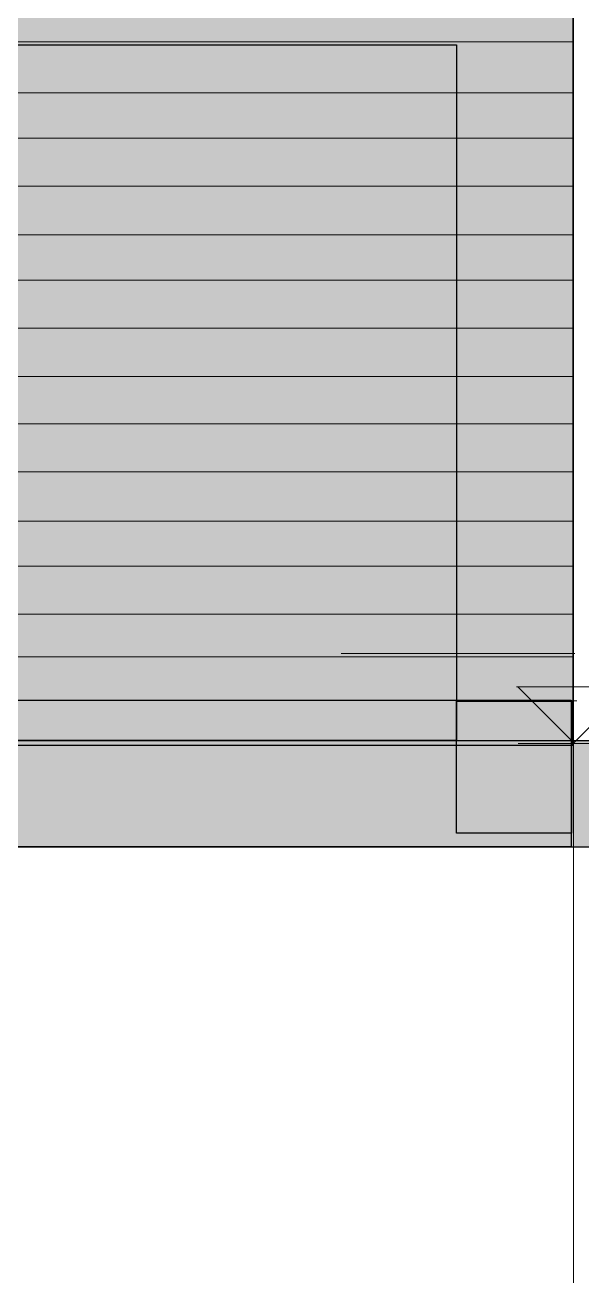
# Model space of a CAD drawing. Header units: millimetres. Extents: x 2976 to 41668, y 1850 to 28527.
# Drawn here: x 22453 to 24563, y 6589 to 11327 of the extents above; entities that cross this region are included whole.
import ezdxf

# ---------------------------------------------------------------- set-up
doc = ezdxf.new("R2010")
doc.units = ezdxf.units.MM
doc.header["$LTSCALE"] = 50
doc.linetypes.add('PDF_141-1_141-1_0-0_0-0', pattern=[282.2, 141.1, -141.1, 0, 0])
for name, color, linetype in [('01_Daemmung_neu', 9, 'Continuous'), ('02_Grundstuecksgrenze', 8, 'Continuous'), ('05_Linien_stark', 7, 'Continuous'), ('06_Linien_fein', 3, 'Continuous')]:
    doc.layers.add(name, color=color, linetype=linetype)

msp = doc.modelspace()

# ---------------------------------------------------------------- hatches: boundary and pattern name
at = {"layer": '01_Daemmung_neu'}
msp.add_hatch(color=7, dxfattribs=at).paths.add_polyline_path([(11052, 17953.8), (24528.5, 17953.8), (24528.5, 8596.3), (11052, 8596.3)])
at = {"layer": '02_Grundstuecksgrenze'}
for points in [[(11053.2, 8767.2), (24522.5, 8767.2), (24522.5, 8211.6), (11053.2, 8211.6)], [(24088.3, 8763.5), (24523.9, 8763.5), (24523.9, 8264), (24088.3, 8264)], [(18046.7, 8615), (33720.4, 8615), (33720.4, 8210.9), (18046.7, 8210.9)]]:
    msp.add_hatch(color=7, dxfattribs=at).paths.add_polyline_path(points)

# ---------------------------------------------------------------- linework, layer by layer
at = {"layer": '01_Daemmung_neu'}
msp.add_lwpolyline([(11052, 17953.8), (24528.5, 17953.8), (24528.5, 8596.3), (11052, 8596.3)], close=True, dxfattribs=at)
at = {"layer": '02_Grundstuecksgrenze'}
for points in [[(11053.2, 8767.2), (24522.5, 8767.2), (24522.5, 8211.6), (11053.2, 8211.6)], [(24088.3, 8763.5), (24523.9, 8763.5), (24523.9, 8264), (24088.3, 8264)], [(18046.7, 8615), (33720.4, 8615), (33720.4, 8210.9), (18046.7, 8210.9)]]:
    msp.add_lwpolyline(points, close=True, dxfattribs=at)
at = {"layer": '05_Linien_stark', "lineweight": 15}
for p, q in [((24531, 4399.2), (24531, 26002.1)), ((24315.1, 8817.9), (26313.6, 8817.9)), ((24533.3, 8605.3), (24319.9, 8818.7)), ((24533.6, 8606.8), (24741.9, 8815.1)), ((26319.6, 8603.8), (24321.1, 8603.8))]:
    msp.add_line(p, q, dxfattribs=at)
at = {"layer": '05_Linien_stark', "lineweight": 25}
msp.add_lwpolyline([(21505.5, 11251.9), (24088, 11251.9), (24088, 8614.6), (21505.5, 8614.6)], close=True, dxfattribs=at)
at = {"layer": '06_Linien_fein', "lineweight": 9}
for p, q in [((24532.1, 11263.5), (11048.5, 11263.5)), ((24528.3, 11069.7), (11044.7, 11069.7)), ((24528.7, 10898), (11045.2, 10898)), ((24528.1, 10716.7), (11044.5, 10716.7)), ((24528.7, 10531.1), (11045.1, 10531.1)), ((24529.1, 10359.5), (11045.5, 10359.5)), ((24528.5, 10178.2), (11044.9, 10178.2)), ((24529.8, 9994.7), (11046.2, 9994.7)), ((24529.2, 9814.6), (11045.6, 9814.6)), ((24528.5, 9633.3), (11044.9, 9633.3)), ((24527.5, 9446.8), (11044, 9446.8)), ((24528, 9275.1), (11044.4, 9275.1)), ((24527.4, 9093.9), (11043.7, 9093.9)), ((24529.4, 8931.6), (11045.8, 8931.6)), ((24088.2, 8764.6), (24544.2, 8764.6))]:
    msp.add_line(p, q, dxfattribs=at)
at = {"layer": '06_Linien_fein', "linetype": 'PDF_141-1_141-1_0-0_0-0', "lineweight": 15}
msp.add_line((9540.8, 8944.7), (24536.7, 8944.7), dxfattribs=at)

doc.saveas('drawing.dxf')
